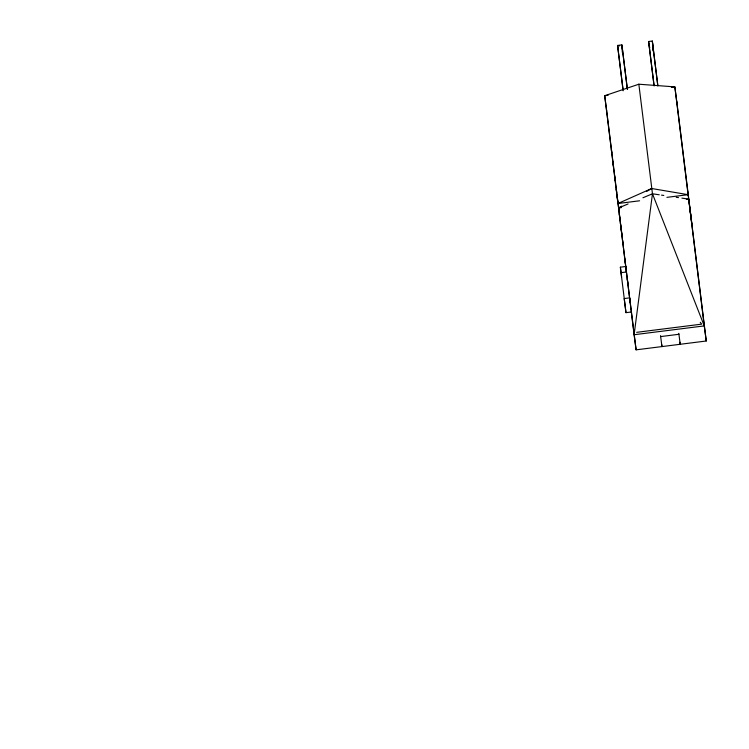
<?xml version="1.0" encoding="UTF-8"?>
<svg xmlns="http://www.w3.org/2000/svg" width="749" height="749" viewBox="0 0 749 749"><rect width="100%" height="100%" fill="white"/><g stroke="black" fill="none" stroke-linecap="round" stroke-linejoin="round"><path stroke-width="1.12" d="M677.143 104.504L674.849 86.884L638.841 84.216L652.463 193.785L634.113 334.728L636.098 349.839L706.251 341.001L676.806 101.733M621.539 206.181L618.534 207.95L634.113 334.728L704.266 325.899L706.251 341.001M646.64 191.454L651.658 188.514L688.097 194.684L674.849 86.884L671.404 87.315M638.841 84.216L604.696 95.713L617.944 203.513L651.658 188.514M628.074 203.971L618.534 207.95L621.324 207.604M642.923 197.773L652.463 193.785L659.26 194.787M620.135 220.253L606.653 110.524M622.344 52.374L621.885 44.903L617.569 45.446L623.149 90.807M654.055 85.732L648.615 41.495L652.304 41.036L657.8 85.405M608.151 95.282L604.696 95.713L606.653 110.571M617.944 203.513L639.599 200.788M666.919 197.352L688.097 194.684M686.384 199.412L688.687 199.122L704.266 325.899L652.463 193.785M621.024 272.664L620.378 267.178L625.855 266.485L626.492 271.981L621.024 272.664L621.576 276.915M625.977 312.661L631.444 311.977L629.675 297.868L624.198 298.561L625.977 312.661L620.378 267.178M636.659 332.331L701.71 324.139L700.259 322.313M660.646 336.582L678.912 334.288M661.517 195.124L663.783 195.452M676.235 197.287L678.5 197.624M681.89 198.12L688.687 199.122M619.386 45.942L617.569 45.446L623.065 89.777M617.803 47.234L618.271 49.462M649.739 47.786L648.84 43.217L654.111 85.845M687.751 191.894L690.718 214.738M689.998 209.842L691.992 224.943M648.615 41.495L648.859 43.32M678.809 333.342L680.223 344.278L679.98 342.227M660.534 335.646L661.957 346.581L661.704 344.531M611.381 149.631L611.793 152.787M612.813 161.344L613.515 166.793M614.536 175.35L614.957 178.505M614.817 177.644L615.238 180.799M616.258 189.357L616.68 192.512M616.998 195.377L619.077 211.649M619.301 213.942L630.255 302.839L629.731 298.907M620.453 223.277L621.895 234.287M622.513 240.139L623.028 244.08M624.816 258.864L625.49 264.079M627.269 278.862L627.952 284.114M652.304 41.036L657.847 85.957M622.11 46.588L627.381 89.234M621.885 44.903L627.325 89.131M631.444 311.977L636.098 349.839M652.548 42.862L652.969 50.979"/></g></svg>
